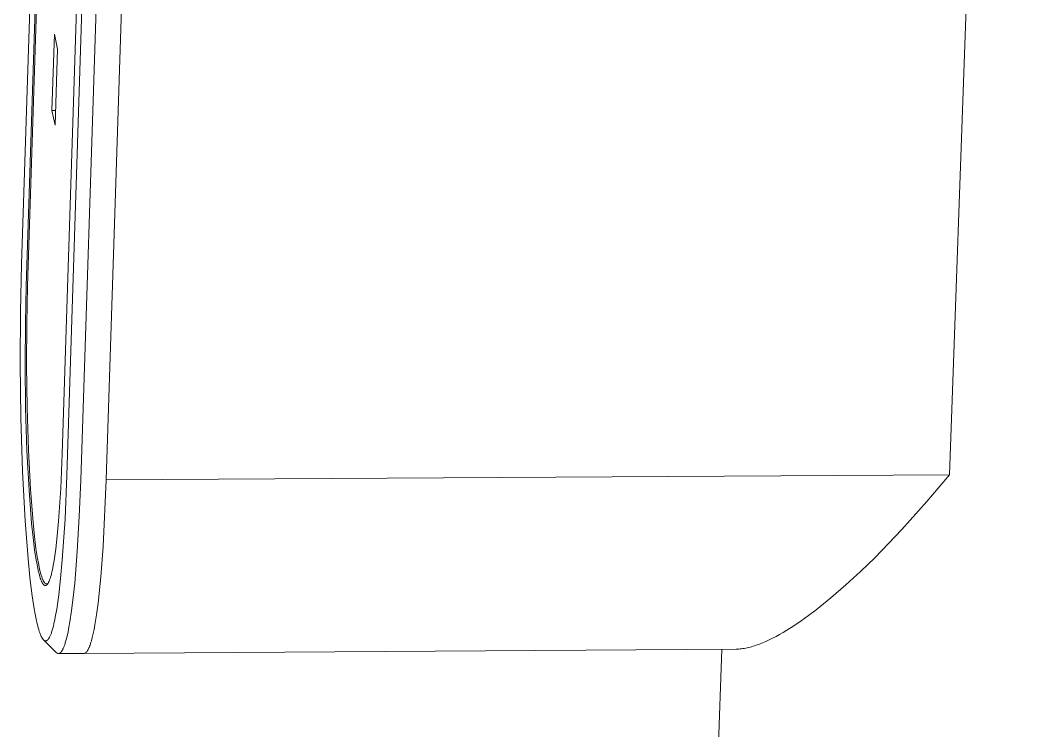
# Model space of a CAD drawing. Header units: inches. Extents: x 214 to 477, y -11 to 187.
# Drawn here: x 438.36 to 444.32, y 102.25 to 106.43 of the extents above; entities that cross this region are included whole.
import ezdxf

# ---------------------------------------------------------------- set-up
doc = ezdxf.new("R2010")
doc.units = ezdxf.units.IN
doc.layers.add('ZANO_R', color=7, linetype='Continuous', lineweight=0)

msp = doc.modelspace()

# ---------------------------------------------------------------- linework, layer by layer
at = {"layer": 'ZANO_R'}
for p, q in [((439.05875, 117.8729), (438.60741, 103.88097)), ((438.63462, 103.75406), (439.08639, 117.75119)), ((443.82379, 103.75702), (444.31845, 117.73939)), ((438.71611, 103.72517), (439.1686, 117.72327)), ((439.32024, 117.72375), (438.8665, 103.7261)), ((438.52518, 109.87388), (438.3686, 104.99487)), ((438.39559, 104.86894), (438.55136, 109.71963)), ((438.5579, 109.66156), (438.40386, 104.86534)), ((438.54706, 105.8998), (438.56149, 106.3482)), ((438.56149, 106.3482), (438.58033, 106.261)), ((438.58033, 106.261), (438.56589, 105.81249)), ((438.54706, 105.8998), (438.56871, 105.89992)), ((438.56589, 105.81249), (438.54706, 105.8998)), ((438.3686, 104.99487), (438.36224, 104.7175)), ((438.39052, 104.648), (438.39559, 104.86894)), ((438.40386, 104.86534), (438.39883, 104.64604)), ((438.36224, 104.7175), (438.36056, 104.4113)), ((438.38918, 104.40408), (438.39052, 104.648)), ((438.39883, 104.64604), (438.3975, 104.40392)), ((438.36056, 104.4113), (438.36441, 104.09109)), ((438.39225, 104.149), (438.38918, 104.40408)), ((438.3975, 104.40392), (438.40055, 104.15072)), ((438.39996, 103.89803), (438.39225, 104.149)), ((438.40055, 104.15072), (438.4082, 103.90161)), ((438.36441, 104.09109), (438.37408, 103.77602)), ((438.41196, 103.66723), (438.39996, 103.89803)), ((438.4082, 103.90161), (438.42011, 103.67251)), ((438.60741, 103.88097), (438.59875, 103.67593)), ((438.37408, 103.77602), (438.38914, 103.48625)), ((438.62374, 103.49646), (438.63462, 103.75406)), ((443.82379, 103.75702), (438.8665, 103.7261)), ((443.69075, 103.59888), (443.82379, 103.75702)), ((438.42011, 103.67251), (438.43543, 103.47693)), ((438.59875, 103.67593), (438.58603, 103.48433)), ((438.70753, 103.51115), (438.71611, 103.72517)), ((438.8665, 103.7261), (438.84785, 103.33489)), ((438.42739, 103.47019), (438.41196, 103.66723)), ((443.54374, 103.4347), (443.69075, 103.59888)), ((438.60775, 103.2558), (438.62374, 103.49646)), ((438.69562, 103.3058), (438.70753, 103.51115)), ((438.38914, 103.48625), (438.4085, 103.2388)), ((438.43602, 103.38724), (438.42739, 103.47019)), ((438.43543, 103.47693), (438.444, 103.39459)), ((438.58603, 103.48433), (438.57818, 103.39807)), ((443.46529, 103.35166), (443.54374, 103.4347)), ((438.44505, 103.31548), (438.43602, 103.38724)), ((438.444, 103.39459), (438.45296, 103.32336)), ((438.57818, 103.39807), (438.56941, 103.32054)), ((438.45431, 103.25506), (438.44505, 103.31548)), ((438.45296, 103.32336), (438.46216, 103.26339)), ((438.56941, 103.32054), (438.55984, 103.25332)), ((438.84785, 103.33489), (438.83419, 103.15704)), ((443.38389, 103.26897), (443.46529, 103.35166)), ((438.45898, 103.22906), (438.45431, 103.25506)), ((438.46216, 103.26339), (438.46679, 103.23758)), ((438.55984, 103.25332), (438.55479, 103.22401)), ((438.59788, 103.14747), (438.60775, 103.2558)), ((438.68038, 103.11833), (438.69562, 103.3058)), ((443.29992, 103.18753), (443.38389, 103.26897)), ((438.4085, 103.2388), (438.41934, 103.13461)), ((438.46366, 103.2058), (438.45898, 103.22906)), ((438.46841, 103.18487), (438.46366, 103.2058)), ((438.46679, 103.23758), (438.47144, 103.2145)), ((438.47144, 103.2145), (438.47438, 103.20123)), ((438.47438, 103.20123), (438.47738, 103.18874)), ((438.54959, 103.19775), (438.54695, 103.1858)), ((438.55479, 103.22401), (438.54959, 103.19775)), ((438.41934, 103.13461), (438.43067, 103.04447)), ((438.47085, 103.17516), (438.46841, 103.18487)), ((438.47332, 103.16599), (438.47085, 103.17516)), ((438.47582, 103.15738), (438.47332, 103.16599)), ((438.47837, 103.14935), (438.47582, 103.15738)), ((438.47738, 103.18874), (438.48044, 103.17708)), ((438.48094, 103.14192), (438.47837, 103.14935)), ((438.48044, 103.17708), (438.48356, 103.16627)), ((438.48224, 103.13843), (438.48094, 103.14192)), ((438.48354, 103.13511), (438.48224, 103.13843)), ((438.48485, 103.13194), (438.48354, 103.13511)), ((438.48356, 103.16627), (438.48673, 103.15638)), ((438.48618, 103.12894), (438.48485, 103.13194)), ((438.48673, 103.15638), (438.48834, 103.15179)), ((438.48834, 103.15179), (438.48995, 103.14743)), ((438.48995, 103.14743), (438.49158, 103.14333)), ((438.49158, 103.14333), (438.49322, 103.13948)), ((438.49322, 103.13948), (438.49487, 103.13589)), ((438.49487, 103.13589), (438.49653, 103.13255)), ((438.49653, 103.13255), (438.49737, 103.13099)), ((438.53054, 103.13125), (438.52914, 103.12806)), ((438.53193, 103.13466), (438.53054, 103.13125)), ((438.53332, 103.13827), (438.53193, 103.13466)), ((438.5347, 103.14209), (438.53332, 103.13827)), ((438.53609, 103.14612), (438.5347, 103.14209)), ((438.53884, 103.15481), (438.53609, 103.14612)), ((438.54156, 103.16432), (438.53884, 103.15481)), ((438.54427, 103.17466), (438.54156, 103.16432)), ((438.54695, 103.1858), (438.54427, 103.17466)), ((438.58686, 103.05011), (438.59788, 103.14747)), ((438.83419, 103.15704), (438.8178, 103.00104)), ((443.21393, 103.10842), (443.29992, 103.18753)), ((438.4875, 103.12611), (438.48618, 103.12894)), ((438.48884, 103.12344), (438.4875, 103.12611)), ((438.49018, 103.12095), (438.48884, 103.12344)), ((438.49152, 103.11862), (438.49018, 103.12095)), ((438.4922, 103.11753), (438.49152, 103.11862)), ((438.49287, 103.11647), (438.4922, 103.11753)), ((438.49355, 103.11547), (438.49287, 103.11647)), ((438.49423, 103.1145), (438.49355, 103.11547)), ((438.49491, 103.11359), (438.49423, 103.1145)), ((438.4956, 103.11271), (438.49491, 103.11359)), ((438.49628, 103.11189), (438.4956, 103.11271)), ((438.49696, 103.1111), (438.49628, 103.11189)), ((438.49765, 103.11037), (438.49696, 103.1111)), ((438.49737, 103.13099), (438.4982, 103.12949)), ((438.49834, 103.10968), (438.49765, 103.11037)), ((438.4982, 103.12949), (438.49904, 103.12806)), ((438.49902, 103.10904), (438.49834, 103.10968)), ((438.49971, 103.10844), (438.49902, 103.10904)), ((438.49904, 103.12806), (438.49988, 103.1267)), ((438.5004, 103.10789), (438.49971, 103.10844)), ((438.49988, 103.1267), (438.50073, 103.1254)), ((438.5011, 103.10739), (438.5004, 103.10789)), ((438.50073, 103.1254), (438.50157, 103.12418)), ((438.50179, 103.10693), (438.5011, 103.10739)), ((438.50157, 103.12418), (438.50242, 103.12302)), ((438.50248, 103.10652), (438.50179, 103.10693)), ((438.50242, 103.12302), (438.50327, 103.12194)), ((438.50318, 103.10616), (438.50248, 103.10652)), ((438.50387, 103.10585), (438.50318, 103.10616)), ((438.50327, 103.12194), (438.5037, 103.12143)), ((438.5037, 103.12143), (438.50412, 103.12093)), ((438.50457, 103.10559), (438.50387, 103.10585)), ((438.50412, 103.12093), (438.50455, 103.12045)), ((438.50455, 103.12045), (438.50498, 103.11999)), ((438.50526, 103.10537), (438.50457, 103.10559)), ((438.50498, 103.11999), (438.5054, 103.11954)), ((438.50596, 103.10521), (438.50526, 103.10537)), ((438.5054, 103.11954), (438.50583, 103.11912)), ((438.50583, 103.11912), (438.50626, 103.11871)), ((438.50666, 103.10509), (438.50596, 103.10521)), ((438.50626, 103.11871), (438.50669, 103.11832)), ((438.50736, 103.10502), (438.50666, 103.10509)), ((438.50669, 103.11832), (438.50712, 103.11795)), ((438.50712, 103.11795), (438.50755, 103.1176)), ((438.50806, 103.105), (438.50736, 103.10502)), ((438.50755, 103.1176), (438.50798, 103.11727)), ((438.50798, 103.11727), (438.50841, 103.11695)), ((438.50876, 103.10503), (438.50806, 103.105)), ((438.50841, 103.11695), (438.50884, 103.11665)), ((438.50946, 103.10512), (438.50876, 103.10503)), ((438.50884, 103.11665), (438.50927, 103.11637)), ((438.50927, 103.11637), (438.5097, 103.11611)), ((438.51016, 103.10524), (438.50946, 103.10512)), ((438.5097, 103.11611), (438.51013, 103.11587)), ((438.51013, 103.11587), (438.51057, 103.11565)), ((438.51086, 103.10542), (438.51016, 103.10524)), ((438.51057, 103.11565), (438.51078, 103.11555)), ((438.51078, 103.11555), (438.511, 103.11545)), ((438.51157, 103.10565), (438.51086, 103.10542)), ((438.511, 103.11545), (438.51122, 103.11535)), ((438.51122, 103.11535), (438.51143, 103.11526)), ((438.51143, 103.11526), (438.51165, 103.11518)), ((438.51227, 103.10594), (438.51157, 103.10565)), ((438.51165, 103.11518), (438.51187, 103.1151)), ((438.51187, 103.1151), (438.51208, 103.11502)), ((438.51208, 103.11502), (438.5123, 103.11495)), ((438.51297, 103.10627), (438.51227, 103.10594)), ((438.5123, 103.11495), (438.51252, 103.11488)), ((438.51252, 103.11488), (438.51273, 103.11482)), ((438.51273, 103.11482), (438.51295, 103.11476)), ((438.51295, 103.11476), (438.51317, 103.11471)), ((438.51367, 103.10665), (438.51297, 103.10627)), ((438.51317, 103.11471), (438.51339, 103.11466)), ((438.51339, 103.11466), (438.5136, 103.11462)), ((438.5136, 103.11462), (438.51382, 103.11458)), ((438.51438, 103.10708), (438.51367, 103.10665)), ((438.51382, 103.11458), (438.51404, 103.11455)), ((438.51404, 103.11455), (438.51426, 103.11452)), ((438.51426, 103.11452), (438.51447, 103.1145)), ((438.51508, 103.10756), (438.51438, 103.10708)), ((438.51447, 103.1145), (438.51469, 103.11448)), ((438.51469, 103.11448), (438.51491, 103.11447)), ((438.51491, 103.11447), (438.51513, 103.11446)), ((438.51579, 103.1081), (438.51508, 103.10756)), ((438.51513, 103.11446), (438.51534, 103.11445)), ((438.51534, 103.11445), (438.51556, 103.11445)), ((438.51556, 103.11445), (438.51578, 103.11446)), ((438.51578, 103.11446), (438.516, 103.11447)), ((438.51649, 103.10868), (438.51579, 103.1081)), ((438.516, 103.11447), (438.51622, 103.11448)), ((438.51622, 103.11448), (438.51644, 103.1145)), ((438.51644, 103.1145), (438.51665, 103.11453)), ((438.51719, 103.10932), (438.51649, 103.10868)), ((438.51665, 103.11453), (438.51687, 103.11456)), ((438.51687, 103.11456), (438.51709, 103.11459)), ((438.52162, 103.11449), (438.5169, 103.11446)), ((438.51709, 103.11459), (438.51731, 103.11463)), ((438.5179, 103.11), (438.51719, 103.10932)), ((438.51731, 103.11463), (438.51753, 103.11468)), ((438.51753, 103.11468), (438.51775, 103.11472)), ((438.51775, 103.11472), (438.51796, 103.11478)), ((438.5186, 103.11074), (438.5179, 103.11)), ((438.51796, 103.11478), (438.51818, 103.11484)), ((438.51818, 103.11484), (438.5184, 103.1149)), ((438.5184, 103.1149), (438.51862, 103.11497)), ((438.51931, 103.11153), (438.5186, 103.11074)), ((438.51862, 103.11497), (438.51884, 103.11504)), ((438.51884, 103.11504), (438.51906, 103.11512)), ((438.51906, 103.11512), (438.51928, 103.1152)), ((438.51928, 103.1152), (438.51949, 103.11529)), ((438.52001, 103.11238), (438.51931, 103.11153)), ((438.51949, 103.11529), (438.51971, 103.11539)), ((438.51971, 103.11539), (438.51993, 103.11548)), ((438.51993, 103.11548), (438.52015, 103.11559)), ((438.52072, 103.11327), (438.52001, 103.11238)), ((438.52015, 103.11559), (438.52037, 103.1157)), ((438.52037, 103.1157), (438.52059, 103.11581)), ((438.52059, 103.11581), (438.52103, 103.11605)), ((438.52142, 103.11422), (438.52072, 103.11327)), ((438.52103, 103.11605), (438.52147, 103.11631)), ((438.52212, 103.11521), (438.52142, 103.11422)), ((438.52147, 103.11631), (438.5219, 103.11659)), ((438.5219, 103.11659), (438.52234, 103.11689)), ((438.52283, 103.11626), (438.52212, 103.11521)), ((438.52234, 103.11689), (438.52278, 103.11721)), ((438.52278, 103.11721), (438.52322, 103.11755)), ((438.52353, 103.11736), (438.52283, 103.11626)), ((438.52322, 103.11755), (438.52366, 103.11791)), ((438.52423, 103.11852), (438.52353, 103.11736)), ((438.52366, 103.11791), (438.5241, 103.11829)), ((438.52493, 103.11972), (438.52423, 103.11852)), ((438.52634, 103.12229), (438.52493, 103.11972)), ((438.52774, 103.12507), (438.52634, 103.12229)), ((438.52914, 103.12806), (438.52774, 103.12507)), ((438.67159, 103.03425), (438.68038, 103.11833)), ((443.12661, 103.03287), (443.21393, 103.10842)), ((438.43067, 103.04447), (438.44229, 102.96855)), ((438.57483, 102.96573), (438.58686, 103.05011)), ((438.66209, 102.95807), (438.67159, 103.03425)), ((443.08272, 102.99686), (443.12661, 103.03287)), ((438.44229, 102.96855), (438.44816, 102.93587)), ((438.56849, 102.92894), (438.57483, 102.96573)), ((438.65195, 102.89076), (438.66209, 102.95807)), ((438.8178, 103.00104), (438.80871, 102.93343)), ((442.99506, 102.9293), (443.03882, 102.96227)), ((443.03882, 102.96227), (443.08272, 102.99686)), ((438.44816, 102.93587), (438.45403, 102.90664)), ((438.45403, 102.90664), (438.46, 102.88032)), ((438.55863, 102.881), (438.56196, 102.89599)), ((438.56196, 102.89599), (438.56849, 102.92894)), ((438.80871, 102.93343), (438.79909, 102.87376)), ((442.90852, 102.869), (442.95157, 102.89814)), ((442.95157, 102.89814), (442.99506, 102.9293)), ((438.46, 102.88032), (438.46306, 102.86812)), ((438.46306, 102.86812), (438.46616, 102.85659)), ((438.46616, 102.85659), (438.46931, 102.84575)), ((438.46931, 102.84575), (438.47249, 102.83565)), ((438.47249, 102.83565), (438.47573, 102.8263)), ((438.54499, 102.83123), (438.54844, 102.84212)), ((438.54844, 102.84212), (438.55187, 102.85405)), ((438.55187, 102.85405), (438.55527, 102.86701)), ((438.55527, 102.86701), (438.55863, 102.881)), ((438.64128, 102.83314), (438.64668, 102.86069)), ((438.64668, 102.86069), (438.65195, 102.89076)), ((438.79411, 102.8471), (438.78903, 102.82264)), ((438.79909, 102.87376), (438.79411, 102.8471)), ((442.84509, 102.82952), (442.86605, 102.84208)), ((442.86605, 102.84208), (442.90852, 102.869)), ((438.47573, 102.8263), (438.47899, 102.81774)), ((438.47899, 102.81774), (438.48064, 102.81376)), ((438.48064, 102.81376), (438.4823, 102.80998)), ((438.4823, 102.80998), (438.48397, 102.80641)), ((438.48397, 102.80641), (438.48564, 102.80305)), ((438.48564, 102.80305), (438.48733, 102.79991)), ((438.48733, 102.79991), (438.48902, 102.79698)), ((438.48902, 102.79698), (438.48986, 102.7956)), ((438.48986, 102.7956), (438.49071, 102.79428)), ((438.49071, 102.79428), (438.49157, 102.79301)), ((438.49157, 102.79301), (438.49242, 102.79179)), ((438.49242, 102.79179), (438.49327, 102.79064)), ((438.49327, 102.79064), (438.49413, 102.78954)), ((438.49413, 102.78954), (438.49499, 102.78849)), ((438.49499, 102.78849), (438.49585, 102.7875)), ((438.49585, 102.7875), (438.49671, 102.78658)), ((438.49671, 102.78658), (438.49757, 102.78571)), ((438.49757, 102.78571), (438.49844, 102.78489)), ((438.49844, 102.78489), (438.4993, 102.78414)), ((438.57216, 102.71154), (438.49923, 102.78406)), ((438.4993, 102.78414), (438.50017, 102.78344)), ((438.50017, 102.78344), (438.50104, 102.78281)), ((438.50104, 102.78281), (438.50191, 102.78223)), ((438.50191, 102.78223), (438.50278, 102.78172)), ((438.50278, 102.78172), (438.50365, 102.78126)), ((438.50365, 102.78126), (438.50453, 102.78086)), ((438.50453, 102.78086), (438.5054, 102.78053)), ((438.5054, 102.78053), (438.50627, 102.78025)), ((438.50627, 102.78025), (438.50715, 102.78004)), ((438.50715, 102.78004), (438.50803, 102.77989)), ((438.50803, 102.77989), (438.50891, 102.7798)), ((438.50891, 102.7798), (438.50978, 102.77977)), ((438.50978, 102.77977), (438.51066, 102.7798)), ((438.51066, 102.7798), (438.51154, 102.7799)), ((438.51154, 102.7799), (438.51242, 102.78006)), ((438.51242, 102.78006), (438.51331, 102.78028)), ((438.51331, 102.78028), (438.51419, 102.78056)), ((438.51419, 102.78056), (438.51507, 102.78091)), ((438.51507, 102.78091), (438.51595, 102.78132)), ((438.51595, 102.78132), (438.51684, 102.78179)), ((438.51684, 102.78179), (438.51772, 102.78233)), ((438.51772, 102.78233), (438.5186, 102.78293)), ((438.5186, 102.78293), (438.51949, 102.7836)), ((438.51949, 102.7836), (438.52037, 102.78433)), ((438.52037, 102.78433), (438.52126, 102.78512)), ((438.52126, 102.78512), (438.52214, 102.78598)), ((438.52214, 102.78598), (438.52303, 102.78691)), ((438.52303, 102.78691), (438.52391, 102.78789)), ((438.52391, 102.78789), (438.5248, 102.78895)), ((438.5248, 102.78895), (438.52568, 102.79007)), ((438.52568, 102.79007), (438.52657, 102.79125)), ((438.52657, 102.79125), (438.52745, 102.7925)), ((438.52745, 102.7925), (438.52833, 102.79381)), ((438.52833, 102.79381), (438.52922, 102.79519)), ((438.52922, 102.79519), (438.5301, 102.79663)), ((438.5301, 102.79663), (438.53098, 102.79814)), ((438.53098, 102.79814), (438.53186, 102.79972)), ((438.53186, 102.79972), (438.53274, 102.80136)), ((438.53274, 102.80136), (438.53451, 102.80484)), ((438.53451, 102.80484), (438.53626, 102.80858)), ((438.53626, 102.80858), (438.53802, 102.81258)), ((438.53802, 102.81258), (438.53977, 102.81685)), ((438.53977, 102.81685), (438.54151, 102.82138)), ((438.54151, 102.82138), (438.54325, 102.82617)), ((438.54325, 102.82617), (438.54499, 102.83123)), ((438.62449, 102.7662), (438.62734, 102.77568)), ((438.62734, 102.77568), (438.63017, 102.78583)), ((438.63017, 102.78583), (438.63577, 102.80816)), ((438.63577, 102.80816), (438.64128, 102.83314)), ((438.77861, 102.78053), (438.77597, 102.77145)), ((438.78386, 102.80043), (438.77861, 102.78053)), ((438.78903, 102.82264), (438.78386, 102.80043)), ((442.72459, 102.76836), (442.74394, 102.77674)), ((442.74394, 102.77674), (442.76361, 102.78588)), ((442.76361, 102.78588), (442.78358, 102.79575)), ((442.78358, 102.79575), (442.80384, 102.80633)), ((442.80384, 102.80633), (442.82435, 102.81759)), ((442.82435, 102.81759), (442.84509, 102.82952)), ((438.60052, 102.71412), (438.60125, 102.71501)), ((438.60125, 102.71501), (438.60199, 102.71595)), ((438.60199, 102.71595), (438.60272, 102.71693)), ((438.60272, 102.71693), (438.60345, 102.71795)), ((438.60345, 102.71795), (438.60418, 102.71901)), ((438.60418, 102.71901), (438.60491, 102.72012)), ((438.60491, 102.72012), (438.60565, 102.72127)), ((438.60565, 102.72127), (438.60711, 102.72369)), ((438.60711, 102.72369), (438.60857, 102.72629)), ((438.60857, 102.72629), (438.61003, 102.72906)), ((438.61003, 102.72906), (438.61149, 102.732)), ((438.61149, 102.732), (438.61294, 102.73511)), ((438.61294, 102.73511), (438.6144, 102.7384)), ((438.6144, 102.7384), (438.61585, 102.74185)), ((438.61585, 102.74185), (438.61874, 102.74928)), ((438.61874, 102.74928), (438.62162, 102.7574)), ((438.62162, 102.7574), (438.62449, 102.7662)), ((442.5691, 102.7308), (438.73534, 102.70602)), ((438.75027, 102.71468), (438.74959, 102.71391)), ((438.75095, 102.71549), (438.75027, 102.71468)), ((438.75164, 102.71634), (438.75095, 102.71549)), ((438.75232, 102.71722), (438.75164, 102.71634)), ((438.753, 102.71814), (438.75232, 102.71722)), ((438.75368, 102.7191), (438.753, 102.71814)), ((438.75437, 102.72009), (438.75368, 102.7191)), ((438.75573, 102.72219), (438.75437, 102.72009)), ((438.75709, 102.72444), (438.75573, 102.72219)), ((438.75845, 102.72683), (438.75709, 102.72444)), ((438.75981, 102.72937), (438.75845, 102.72683)), ((438.76117, 102.73206), (438.75981, 102.72937)), ((438.76253, 102.7349), (438.76117, 102.73206)), ((438.76388, 102.73789), (438.76253, 102.7349)), ((438.76524, 102.74103), (438.76388, 102.73789)), ((438.76794, 102.74774), (438.76524, 102.74103)), ((438.77063, 102.75505), (438.76794, 102.74774)), ((438.7733, 102.76296), (438.77063, 102.75505)), ((438.77597, 102.77145), (438.7733, 102.76296)), ((442.12359, 92.21966), (442.48509, 102.73026)), ((442.5691, 102.7308), (442.5767, 102.73097)), ((442.5767, 102.73097), (442.58444, 102.73137)), ((442.58444, 102.73137), (442.59232, 102.73201)), ((442.59232, 102.73201), (442.60032, 102.73289)), ((442.60032, 102.73289), (442.60846, 102.73399)), ((442.60846, 102.73399), (442.61672, 102.73533)), ((442.61672, 102.73533), (442.6251, 102.73689)), ((442.6251, 102.73689), (442.6336, 102.73868)), ((442.6336, 102.73868), (442.64223, 102.74069)), ((442.64223, 102.74069), (442.65096, 102.74292)), ((442.65096, 102.74292), (442.65981, 102.74536)), ((442.65981, 102.74536), (442.66876, 102.74802)), ((442.66876, 102.74802), (442.67782, 102.7509)), ((442.67782, 102.7509), (442.68698, 102.75398)), ((442.68698, 102.75398), (442.7056, 102.76077)), ((442.7056, 102.76077), (442.72459, 102.76836)), ((438.57216, 102.71154), (438.57287, 102.71085)), ((438.57287, 102.71085), (438.57359, 102.7102)), ((438.57359, 102.7102), (438.57431, 102.70958)), ((438.57431, 102.70958), (438.57502, 102.709)), ((438.57502, 102.709), (438.57574, 102.70847)), ((438.57574, 102.70847), (438.57646, 102.70797)), ((438.57646, 102.70797), (438.57718, 102.70751)), ((438.57718, 102.70751), (438.5779, 102.70708)), ((438.5779, 102.70708), (438.57863, 102.7067)), ((438.57863, 102.7067), (438.57935, 102.70636)), ((438.57935, 102.70636), (438.58007, 102.70606)), ((438.58007, 102.70606), (438.5808, 102.70579)), ((438.5808, 102.70579), (438.58152, 102.70557)), ((438.58152, 102.70557), (438.58225, 102.70539)), ((438.58225, 102.70539), (438.58298, 102.70524)), ((438.58298, 102.70524), (438.5837, 102.70514)), ((438.5837, 102.70514), (438.58443, 102.70508)), ((438.58443, 102.70508), (438.58516, 102.70505)), ((438.58516, 102.70505), (438.58589, 102.70507)), ((438.73528, 102.70602), (438.58528, 102.70505)), ((438.58589, 102.70507), (438.58662, 102.70513)), ((438.58662, 102.70513), (438.58734, 102.70523)), ((438.58734, 102.70523), (438.58807, 102.70537)), ((438.58807, 102.70537), (438.5888, 102.70555)), ((438.5888, 102.70555), (438.58954, 102.70578)), ((438.58954, 102.70578), (438.59027, 102.70604)), ((438.59027, 102.70604), (438.591, 102.70635)), ((438.591, 102.70635), (438.59173, 102.70669)), ((438.59173, 102.70669), (438.59246, 102.70708)), ((438.59246, 102.70708), (438.59319, 102.70751)), ((438.59319, 102.70751), (438.59393, 102.70798)), ((438.59393, 102.70798), (438.59466, 102.7085)), ((438.59466, 102.7085), (438.59539, 102.70905)), ((438.59539, 102.70905), (438.59612, 102.70965)), ((438.59612, 102.70965), (438.59686, 102.71029)), ((438.59686, 102.71029), (438.59759, 102.71097)), ((438.59759, 102.71097), (438.59832, 102.71169)), ((438.59832, 102.71169), (438.59905, 102.71246)), ((438.59905, 102.71246), (438.59979, 102.71327)), ((438.59979, 102.71327), (438.60052, 102.71412)), ((438.73596, 102.70604), (438.73528, 102.70602)), ((438.73663, 102.7061), (438.73596, 102.70604)), ((438.73731, 102.70619), (438.73663, 102.7061)), ((438.73799, 102.70631), (438.73731, 102.70619)), ((438.73867, 102.70647), (438.73799, 102.70631)), ((438.73935, 102.70667), (438.73867, 102.70647)), ((438.74004, 102.7069), (438.73935, 102.70667)), ((438.74072, 102.70716), (438.74004, 102.7069)), ((438.7414, 102.70747), (438.74072, 102.70716)), ((438.74208, 102.7078), (438.7414, 102.70747)), ((438.74276, 102.70818), (438.74208, 102.7078)), ((438.74344, 102.70859), (438.74276, 102.70818)), ((438.74413, 102.70903), (438.74344, 102.70859)), ((438.74481, 102.70952), (438.74413, 102.70903)), ((438.74549, 102.71003), (438.74481, 102.70952)), ((438.74617, 102.71059), (438.74549, 102.71003)), ((438.74686, 102.71118), (438.74617, 102.71059)), ((438.74754, 102.71181), (438.74686, 102.71118)), ((438.74822, 102.71247), (438.74754, 102.71181)), ((438.7489, 102.71317), (438.74822, 102.71247)), ((438.74959, 102.71391), (438.7489, 102.71317))]:
    msp.add_line(p, q, dxfattribs=at)

doc.saveas('drawing.dxf')
